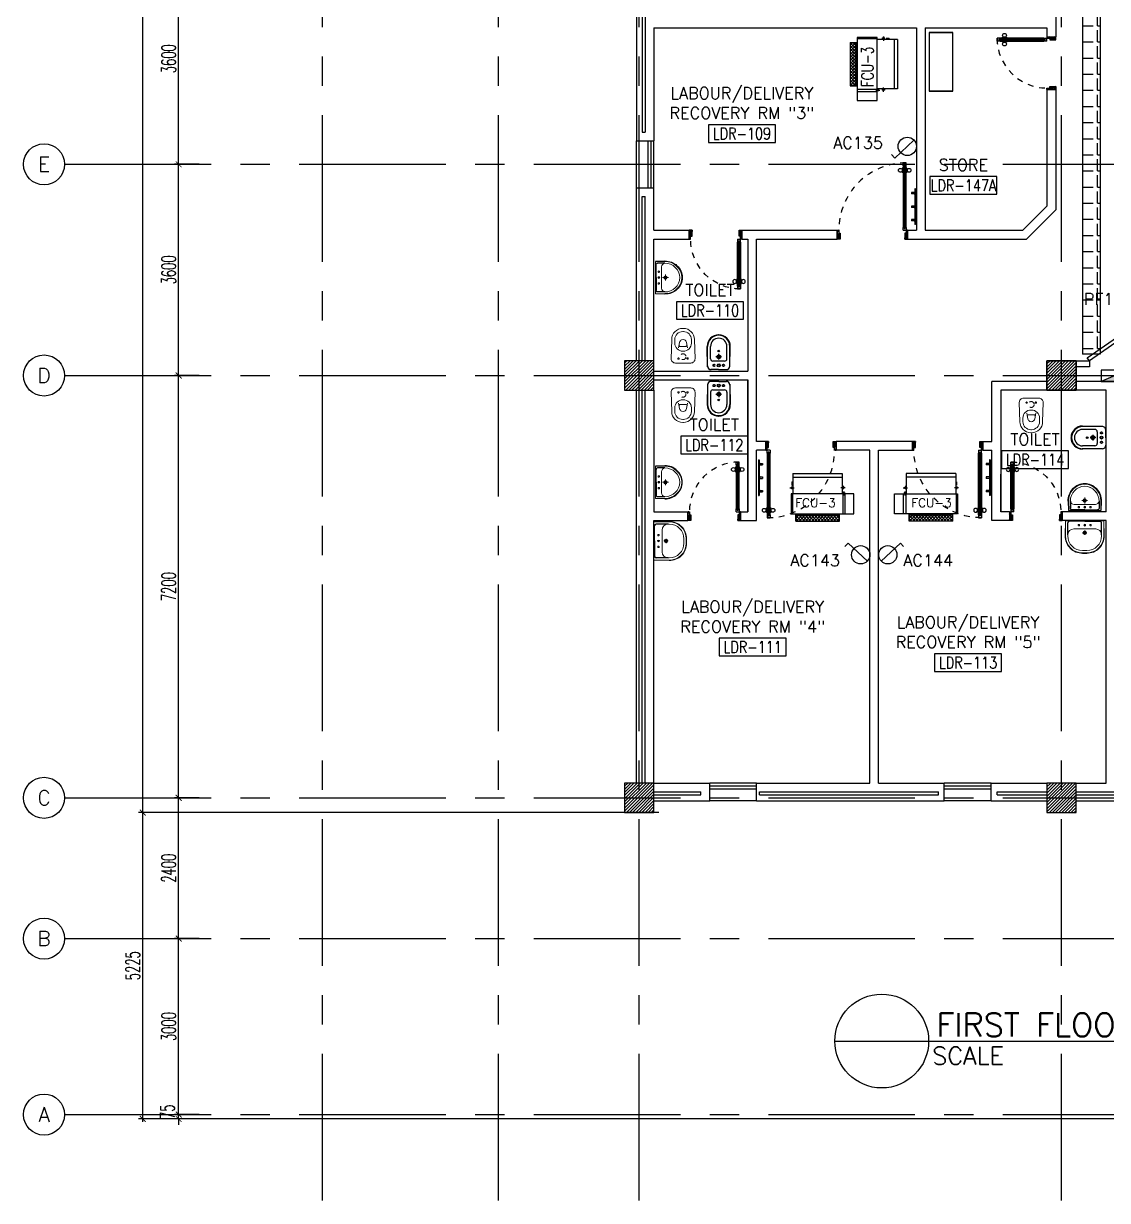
# Model space of a CAD drawing. Extents: x -0.4 to 91.9, y -1.1 to 78.4.
# Drawn here: x -0.35 to 18.13, y -1.11 to 18.95 of the extents above; entities that cross this region are included whole.
import ezdxf
from ezdxf.enums import TextEntityAlignment as Align

# ---------------------------------------------------------------- set-up
doc = ezdxf.new("R2010")
doc.units = 0
doc.header["$MEASUREMENT"] = 0
doc.header["$PDMODE"] = 34
for name, pattern in [('CENTERX2', [4, 2.5, -0.5, 0.5, -0.5]), ('DASHED', [0.75, 0.5, -0.25]), ('HIDDEN', [0.375, 0.25, -0.125]), ('HIDDEN2', [0.1875, 0.125, -0.0625])]:
    doc.linetypes.add(name, pattern=pattern)
doc.layers.get('0').update_dxf_attribs({"color": 11, "linetype": 'CONTINUOUS'})
doc.layers.get('DEFPOINTS').update_dxf_attribs({"color": 11, "linetype": 'CONTINUOUS'})
for name, color, linetype in [('A-TILES', 11, 'CONTINUOUS'), ('AX-CR', 11, 'CONTINUOUS'), ('AX-DIM', 11, 'CONTINUOUS'), ('AX-TXT', 11, 'CONTINUOUS'), ('AXES', 11, 'CENTERX2'), ('COL', 11, 'CONTINUOUS'), ('DOOR', 11, 'CONTINUOUS'), ('E-HLINE', 2, 'HIDDEN'), ('E-PANELBX', 3, 'CONTINUOUS'), ('E-SOCKETS', 4, 'CONTINUOUS'), ('E-TRAY', 2, 'CONTINUOUS'), ('FCU', 7, 'CONTINUOUS'), ('FIX', 11, 'CONTINUOUS'), ('HAT', 11, 'CONTINUOUS'), ('INSUL', 11, 'CONTINUOUS'), ('NON-MEDICAL', 11, 'CONTINUOUS'), ('RM-BOX', 11, 'CONTINUOUS'), ('RM-NAME', 11, 'CONTINUOUS'), ('RM-NO', 11, 'CONTINUOUS'), ('TEXTN', 2, 'CONTINUOUS'), ('TITLETEXT', 11, 'CONTINUOUS'), ('WALL', 11, 'CONTINUOUS'), ('WIN', 11, 'CONTINUOUS')]:
    doc.layers.add(name, color=color, linetype=linetype)
doc.styles.add('ROMANS', font='ROMANS.shx', dxfattribs={"width": 0.6})
doc.dimstyles.new('STANDARD in', dxfattribs={"dimtxt": 0.24, "dimasz": 0.1, "dimexe": 0.07, "dimexo": 0.05, "dimgap": 0.05, "dimtad": 1, "dimdec": 0, "dimlfac": 1000, "dimzin": 0, "dimdsep": 46, "dimtxsty": 'ROMANS', "dimblk": 'ARCHTICK', "dimcen": 0.05, "dimdle": 0.05, "dimclrd": 7, "dimclre": 7, "dimclrt": 2, "dimadec": 0, "dimazin": 0, "dimtfac": 1, "dimtdec": 0, "dimtmove": 2, "dimatfit": 3, "dimldrblk": 'ARCHTICK', "dimfxl": 0, "dimtolj": 1, "dimtzin": 0, "dimarcsym": 0})

# ---------------------------------------------------------------- blocks, each defined once
blk = doc.blocks.new('*X86')
at = {"color": 0}
for p, q in [((31339, 118260), (31829, 118750)), ((31339, 118313), (31776, 118750)), ((31339, 118366), (31723, 118750)), ((31339, 118419), (31670, 118750)), ((31339, 118472), (31617, 118750)), ((31339, 118525), (31563, 118750)), ((31339, 118579), (31510, 118750)), ((31339, 118632), (31457, 118750)), ((31339, 118685), (31404, 118750)), ((31339, 118738), (31351, 118750)), ((31382, 118250), (31839, 118707)), ((31435, 118250), (31839, 118654)), ((31488, 118250), (31839, 118601)), ((31541, 118250), (31839, 118548)), ((31594, 118250), (31839, 118495)), ((31647, 118250), (31839, 118442)), ((31700, 118250), (31839, 118389)), ((31753, 118250), (31839, 118336)), ((31806, 118250), (31839, 118283))]:
    blk.add_line(p, q, dxfattribs=at)
blk = doc.blocks.new('*X85')
at = {"color": 0}
for p, q in [((24139, 118273), (24616, 118750)), ((24139, 118326), (24563, 118750)), ((24139, 118379), (24510, 118750)), ((24139, 118432), (24457, 118750)), ((24139, 118485), (24404, 118750)), ((24139, 118538), (24351, 118750)), ((24139, 118591), (24298, 118750)), ((24139, 118644), (24245, 118750)), ((24139, 118697), (24192, 118750)), ((24169, 118250), (24639, 118720)), ((24222, 118250), (24639, 118667)), ((24275, 118250), (24639, 118614)), ((24328, 118250), (24639, 118561)), ((24381, 118250), (24639, 118508)), ((24434, 118250), (24639, 118455)), ((24487, 118250), (24639, 118402)), ((24540, 118250), (24639, 118349)), ((24593, 118250), (24639, 118296))]:
    blk.add_line(p, q, dxfattribs=at)
blk = doc.blocks.new('*X81')
at = {"color": 0}
for p, q in [((31339, 125473), (31816, 125950)), ((31339, 125526), (31763, 125950)), ((31339, 125579), (31710, 125950)), ((31339, 125632), (31657, 125950)), ((31339, 125685), (31604, 125950)), ((31339, 125738), (31551, 125950)), ((31339, 125791), (31498, 125950)), ((31339, 125844), (31445, 125950)), ((31339, 125897), (31392, 125950)), ((31369, 125450), (31839, 125920)), ((31422, 125450), (31839, 125867)), ((31475, 125450), (31839, 125814)), ((31528, 125450), (31839, 125761)), ((31581, 125450), (31839, 125708)), ((31634, 125450), (31839, 125655)), ((31687, 125450), (31839, 125602)), ((31740, 125450), (31839, 125549)), ((31793, 125450), (31839, 125496))]:
    blk.add_line(p, q, dxfattribs=at)
blk = doc.blocks.new('*X80')
at = {"color": 0}
for p, q in [((24139, 125485), (24604, 125950)), ((24139, 125538), (24551, 125950)), ((24139, 125591), (24498, 125950)), ((24139, 125644), (24445, 125950)), ((24139, 125697), (24392, 125950)), ((24139, 125750), (24338, 125950)), ((24139, 125803), (24285, 125950)), ((24139, 125857), (24232, 125950)), ((24139, 125910), (24179, 125950)), ((24157, 125450), (24639, 125932)), ((24210, 125450), (24639, 125879)), ((24263, 125450), (24639, 125826)), ((24316, 125450), (24639, 125773)), ((24369, 125450), (24639, 125720)), ((24422, 125450), (24639, 125667)), ((24475, 125450), (24639, 125614)), ((24528, 125450), (24639, 125561)), ((24581, 125450), (24639, 125508)), ((24634, 125450), (24639, 125455))]:
    blk.add_line(p, q, dxfattribs=at)
blk = doc.blocks.new('RM1')
at = {"layer": 'RM-BOX'}
blk.add_lwpolyline([(570, -200), (-570, -200), (-570, -500), (570, -500)], close=True, dxfattribs=at)
at = {"layer": 'RM-NAME', "style": 'ROMANS'}
for tag, p in [('ROOMNAME1', (0, 324)), ('ROOMNAME2', (0, 0))]:
    blk.add_attdef(tag, text='', height=200, dxfattribs=at).set_placement(p, align=Align.MIDDLE)
at = {"layer": 'RM-NO', "style": 'ROMANS', "width": 0.8}
blk.add_attdef('ROOMNO', text='', height=200, dxfattribs=at).set_placement((0, -350), align=Align.MIDDLE)
blk = doc.blocks.new('AXL')
at = {"layer": 'AX-CR'}
blk.add_circle((-350, 0), 350, dxfattribs=at)
at = {"layer": 'AX-TXT', "style": 'ROMANS'}
blk.add_attdef('AX', text='', height=250, dxfattribs=at).set_placement((-350, 0), align=Align.MIDDLE)
blk = doc.blocks.new('_ARCHTICK')
at = {"color": 0, "linetype": 'ByBlock', "const_width": 0.15}
blk.add_lwpolyline([(-0.5, -0.5), (0.5, 0.5)], dxfattribs=at)
blk = doc.blocks.new('*D166')
at = {"layer": 'AX-DIM', "color": 7, "lineweight": -2, "ltscale": 0.3}
for p, q in [((9.805, 64.82), (1.613, 64.82)), ((1.683, 5.45), (1.683, 64.87)), ((10.483, 5.5), (1.613, 5.5))]:
    blk.add_line(p, q, dxfattribs=at)
at = {"layer": 'DEFPOINTS', "color": 0, "ltscale": 0.3}
for p in [(1.683, 64.82), (9.855, 64.82), (10.533, 5.5)]:
    blk.add_point(p, dxfattribs=at)
at = {"layer": 'AX-DIM', "color": 7, "lineweight": -2, "ltscale": 0.3, "xscale": 0.1, "yscale": 0.1, "zscale": 0.1}
for p, rotation in [((1.683, 64.82), 90), ((1.683, 5.5), 270)]:
    blk.add_blockref('_ARCHTICK', p, dxfattribs=dict(at, rotation=rotation))
at = {"layer": 'AX-DIM', "color": 2, "ltscale": 0.3, "insert": (1.513, 35.16), "char_height": 0.24, "attachment_point": 5, "rotation": 90, "style": 'ROMANS'}
blk.add_mtext('\\A1;59320', dxfattribs=at)
blk = doc.blocks.new('*D155')
at = {"layer": 'AX-DIM', "color": 7, "lineweight": -2, "ltscale": 0.3}
for p, q in [((2.645, 20.15), (2.225, 20.15)), ((2.295, 16.5), (2.295, 20.2)), ((2.645, 16.55), (2.225, 16.55))]:
    blk.add_line(p, q, dxfattribs=at)
at = {"layer": 'DEFPOINTS', "color": 0, "ltscale": 0.3}
for p in [(2.295, 20.15), (2.695, 20.15), (2.695, 16.55)]:
    blk.add_point(p, dxfattribs=at)
at = {"layer": 'AX-DIM', "color": 7, "lineweight": -2, "ltscale": 0.3, "xscale": 0.1, "yscale": 0.1, "zscale": 0.1}
for p, rotation in [((2.295, 20.15), 90), ((2.295, 16.55), 270)]:
    blk.add_blockref('_ARCHTICK', p, dxfattribs=dict(at, rotation=rotation))
at = {"layer": 'AX-DIM', "color": 2, "ltscale": 0.3, "insert": (2.125, 18.35), "char_height": 0.24, "attachment_point": 5, "rotation": 90, "style": 'ROMANS'}
blk.add_mtext('\\A1;3600', dxfattribs=at)
blk = doc.blocks.new('*D154')
at = {"layer": 'AX-DIM', "color": 7, "lineweight": -2, "ltscale": 0.3}
for p, q in [((2.645, 16.55), (2.225, 16.55)), ((2.295, 12.9), (2.295, 16.6)), ((2.645, 12.95), (2.225, 12.95))]:
    blk.add_line(p, q, dxfattribs=at)
at = {"layer": 'DEFPOINTS', "color": 0, "ltscale": 0.3}
for p in [(2.295, 16.55), (2.695, 16.55), (2.695, 12.95)]:
    blk.add_point(p, dxfattribs=at)
at = {"layer": 'AX-DIM', "color": 7, "lineweight": -2, "ltscale": 0.3, "xscale": 0.1, "yscale": 0.1, "zscale": 0.1}
for p, rotation in [((2.295, 16.55), 90), ((2.295, 12.95), 270)]:
    blk.add_blockref('_ARCHTICK', p, dxfattribs=dict(at, rotation=rotation))
at = {"layer": 'AX-DIM', "color": 2, "ltscale": 0.3, "insert": (2.125, 14.75), "char_height": 0.24, "attachment_point": 5, "rotation": 90, "style": 'ROMANS'}
blk.add_mtext('\\A1;3600', dxfattribs=at)
blk = doc.blocks.new('*D153')
at = {"layer": 'AX-DIM', "color": 7, "lineweight": -2, "ltscale": 0.3}
for p, q in [((2.645, 12.95), (2.225, 12.95)), ((2.295, 5.7), (2.295, 13)), ((2.645, 5.75), (2.225, 5.75))]:
    blk.add_line(p, q, dxfattribs=at)
at = {"layer": 'DEFPOINTS', "color": 0, "ltscale": 0.3}
for p in [(2.295, 12.95), (2.695, 12.95), (2.695, 5.75)]:
    blk.add_point(p, dxfattribs=at)
at = {"layer": 'AX-DIM', "color": 7, "lineweight": -2, "ltscale": 0.3, "xscale": 0.1, "yscale": 0.1, "zscale": 0.1}
for p, rotation in [((2.295, 12.95), 90), ((2.295, 5.75), 270)]:
    blk.add_blockref('_ARCHTICK', p, dxfattribs=dict(at, rotation=rotation))
at = {"layer": 'AX-DIM', "color": 2, "ltscale": 0.3, "insert": (2.125, 9.35), "char_height": 0.24, "attachment_point": 5, "rotation": 90, "style": 'ROMANS'}
blk.add_mtext('\\A1;7200', dxfattribs=at)
blk = doc.blocks.new('*D152')
at = {"layer": 'AX-DIM', "color": 7, "lineweight": -2, "ltscale": 0.3}
for p, q in [((2.645, 5.75), (2.225, 5.75)), ((2.295, 3.3), (2.295, 5.8)), ((2.645, 3.35), (2.225, 3.35))]:
    blk.add_line(p, q, dxfattribs=at)
at = {"layer": 'DEFPOINTS', "color": 0, "ltscale": 0.3}
for p in [(2.295, 5.75), (2.695, 5.75), (2.695, 3.35)]:
    blk.add_point(p, dxfattribs=at)
at = {"layer": 'AX-DIM', "color": 7, "lineweight": -2, "ltscale": 0.3, "xscale": 0.1, "yscale": 0.1, "zscale": 0.1}
for p, rotation in [((2.295, 5.75), 90), ((2.295, 3.35), 270)]:
    blk.add_blockref('_ARCHTICK', p, dxfattribs=dict(at, rotation=rotation))
at = {"layer": 'AX-DIM', "color": 2, "ltscale": 0.3, "insert": (2.125, 4.55), "char_height": 0.24, "attachment_point": 5, "rotation": 90, "style": 'ROMANS'}
blk.add_mtext('\\A1;2400', dxfattribs=at)
blk = doc.blocks.new('*D151')
at = {"layer": 'AX-DIM', "color": 7, "lineweight": -2, "ltscale": 0.3}
for p, q in [((2.645, 3.35), (2.225, 3.35)), ((2.295, 0.3), (2.295, 3.4)), ((2.645, 0.35), (2.225, 0.35))]:
    blk.add_line(p, q, dxfattribs=at)
at = {"layer": 'DEFPOINTS', "color": 0, "ltscale": 0.3}
for p in [(2.295, 3.35), (2.695, 3.35), (2.695, 0.35)]:
    blk.add_point(p, dxfattribs=at)
at = {"layer": 'AX-DIM', "color": 7, "lineweight": -2, "ltscale": 0.3, "xscale": 0.1, "yscale": 0.1, "zscale": 0.1}
for p, rotation in [((2.295, 3.35), 90), ((2.295, 0.35), 270)]:
    blk.add_blockref('_ARCHTICK', p, dxfattribs=dict(at, rotation=rotation))
at = {"layer": 'AX-DIM', "color": 2, "ltscale": 0.3, "insert": (2.125, 1.85), "char_height": 0.24, "attachment_point": 5, "rotation": 90, "style": 'ROMANS'}
blk.add_mtext('\\A1;3000', dxfattribs=at)
blk = doc.blocks.new('COL50')
at = {"layer": 'COL'}
blk.add_lwpolyline([(-250, 250), (-250, -250), (250, -250), (250, 250)], close=True, dxfattribs=at)
blk = doc.blocks.new('*D185')
at = {"layer": 'AX-DIM', "color": 7, "lineweight": -2, "ltscale": 0.3}
for p, q in [((2.333, 5.5), (1.613, 5.5)), ((1.683, 0.225), (1.683, 5.55)), ((18.259, 0.275), (1.613, 0.275))]:
    blk.add_line(p, q, dxfattribs=at)
at = {"layer": 'DEFPOINTS', "color": 0, "ltscale": 0.3}
for p in [(1.683, 5.5), (2.383, 5.5), (18.309, 0.275)]:
    blk.add_point(p, dxfattribs=at)
at = {"layer": 'AX-DIM', "color": 7, "lineweight": -2, "ltscale": 0.3, "xscale": 0.1, "yscale": 0.1, "zscale": 0.1}
for p, rotation in [((1.683, 5.5), 90), ((1.683, 0.275), 270)]:
    blk.add_blockref('_ARCHTICK', p, dxfattribs=dict(at, rotation=rotation))
at = {"layer": 'AX-DIM', "color": 2, "ltscale": 0.3, "insert": (1.513, 2.888), "char_height": 0.24, "attachment_point": 5, "rotation": 90, "style": 'ROMANS'}
blk.add_mtext('\\A1;5225', dxfattribs=at)
blk = doc.blocks.new('*D184')
at = {"layer": 'AX-DIM', "color": 7, "lineweight": -2, "ltscale": 0.3}
for p, q in [((2.295, 0.35), (2.295, 0.45)), ((2.645, 0.35), (2.225, 0.35)), ((2.645, 0.275), (2.225, 0.275)), ((2.295, 0.275), (2.295, 0.35)), ((2.295, 0.275), (2.295, 0.175))]:
    blk.add_line(p, q, dxfattribs=at)
at = {"layer": 'DEFPOINTS', "color": 0, "ltscale": 0.3}
for p in [(2.295, 0.35), (2.695, 0.35), (2.695, 0.275)]:
    blk.add_point(p, dxfattribs=at)
at = {"layer": 'AX-DIM', "color": 7, "lineweight": -2, "ltscale": 0.3, "xscale": 0.1, "yscale": 0.1, "zscale": 0.1}
for p, rotation in [((2.295, 0.35), 270), ((2.295, 0.275), 90)]:
    blk.add_blockref('_ARCHTICK', p, dxfattribs=dict(at, rotation=rotation))
at = {"layer": 'AX-DIM', "color": 2, "ltscale": 0.3, "insert": (2.105, 0.398), "char_height": 0.24, "attachment_point": 5, "rotation": 90, "style": 'ROMANS'}
blk.add_mtext('\\A1;75', dxfattribs=at)
blk = doc.blocks.new('DOOR90')
at = {"layer": 'DOOR', "color": 0, "linetype": 'ByBlock'}
for p, q in [((-150, 0), (-150, -25)), ((-150, 0), (0, 0)), ((0, -50), (0, 0)), ((-1000, -25), (-1000, -75)), ((-1000, -75), (-1000, -25)), ((-950, -25), (-1000, -25)), ((-950, -75), (-1000, -75)), ((-970, -42), (-970, -58)), ((-950, -42), (-970, -42)), ((-950, -58), (-970, -58)), ((-950, -25), (-950, -42)), ((-950, -58), (-950, -75)), ((-918, -25), (-918, -18)), ((-828, -18), (-918, -18)), ((-918, -75), (-918, -82)), ((-828, -82), (-918, -82)), ((-905, -18), (-905, -9)), ((-905, -9), (-840, -9)), ((-905, -18), (-840, -18)), ((-905, -82), (-905, -91)), ((-905, -82), (-840, -82)), ((-905, -91), (-840, -91)), ((-840, -18), (-840, -9)), ((-840, -82), (-840, -91)), ((-828, -25), (-828, -18)), ((-828, -75), (-828, -82)), ((-200, -42), (-200, -25)), ((-200, -25), (-150, -25)), ((-180, -42), (-200, -42)), ((-200, -75), (-200, -58)), ((-200, -58), (-180, -58)), ((-150, -75), (-200, -75)), ((-180, -58), (-180, -42)), ((-150, -75), (-150, -25)), ((-150, -25), (-100, -25)), ((-100, -25), (-100, -50)), ((-100, -50), (0, -50)), ((-150, -900), (-150, -875)), ((-150, -875), (-100, -875)), ((0, -900), (-150, -900)), ((-150, -900), (0, -900)), ((-100, -850), (0, -850)), ((-100, -875), (-100, -850)), ((0, -850), (0, -900))]:
    blk.add_line(p, q, dxfattribs=at)
at = {"layer": 'DOOR', "color": 9, "linetype": 'ByBlock'}
for p, q in [((0, -50), (-114, 0)), ((0, -50), (-40, 0)), ((0, -50), (-100, -37)), ((0, -850), (-114, -900)), ((0, -850), (-100, -863)), ((0, -850), (-40, -900))]:
    blk.add_line(p, q, dxfattribs=at)
at = {"layer": 'DOOR', "linetype": 'ByBlock'}
for p, q in [((-200, -25), (-950, -25)), ((-200, -42), (-950, -42)), ((-200, -58), (-950, -58)), ((-950, -75), (-200, -75))]:
    blk.add_line(p, q, dxfattribs=at)
at = {"layer": 'DOOR', "color": 0, "linetype": 'ByBlock'}
for centre in [(-873, 24), (-873, -124)]:
    blk.add_circle(centre, 32.4, dxfattribs=at)
at = {"layer": 'DOOR', "color": 9, "linetype": 'ByBlock'}
for centre, radius, start, end in [((0, -50), 154, 161.1053, 166.2858), ((0, -50), 134, 158.1598, 169.28), ((0, -50), 94.4, 148.0182, 180), ((0, -50), 74.4, 137.7764, 180), ((0, -50), 114, 154.0838, 167.3774), ((0, -50), 54.4, 113.2074, 180), ((0, -50), 34.4, 90, 180), ((0, -50), 14.4, 90, 180), ((0, -850), 154, 193.7142, 198.8947), ((0, -850), 134, 190.72, 201.8402), ((0, -850), 94.4, 180, 211.9818), ((0, -850), 74.4, 180, 222.2236), ((0, -850), 54.4, 180, 246.7926), ((0, -850), 34.4, 180, 270), ((0, -850), 14.4, 180, 270)]:
    blk.add_arc(centre, radius, start, end, dxfattribs=at)
at = {"layer": 'DOOR', "linetype": 'HIDDEN', "ltscale": 0.5}
blk.add_arc((-150, -25), 850, 180, 270, dxfattribs=at)
blk = doc.blocks.new('DOOR100')
at = {"layer": 'DOOR', "color": 0, "linetype": 'ByBlock'}
for p, q in [((-82, 1205), (-91, 1205)), ((-91, 1205), (-91, 1140)), ((-75, 1218), (-82, 1218)), ((-82, 1128), (-82, 1218)), ((-82, 1205), (-82, 1140)), ((-25, 1300), (-75, 1300)), ((-75, 1300), (-25, 1300)), ((-75, 1250), (-75, 1300)), ((-58, 1250), (-75, 1250)), ((-42, 1270), (-58, 1270)), ((-58, 1250), (-58, 1270)), ((-42, 1250), (-42, 1270)), ((-25, 1250), (-42, 1250)), ((-25, 1250), (-25, 1300)), ((-25, 1218), (-18, 1218)), ((-18, 1128), (-18, 1218)), ((-18, 1205), (-9, 1205)), ((-18, 1205), (-18, 1140)), ((-9, 1205), (-9, 1140)), ((-82, 1140), (-91, 1140)), ((-75, 1128), (-82, 1128)), ((-25, 1128), (-18, 1128)), ((-18, 1140), (-9, 1140)), ((-1200, 0), (-1200, 150)), ((-1200, 150), (-1175, 150)), ((-1200, 150), (-1200, 0)), ((-1150, 0), (-1200, 0)), ((-1175, 150), (-1175, 100)), ((-1175, 100), (-1150, 100)), ((-1150, 100), (-1150, 0)), ((-75, 200), (-58, 200)), ((-75, 150), (-75, 200)), ((-75, 150), (-25, 150)), ((-58, 200), (-58, 180)), ((-58, 180), (-42, 180)), ((-50, 100), (-50, 0)), ((-25, 100), (-50, 100)), ((-50, 0), (0, 0)), ((-42, 200), (-25, 200)), ((-42, 180), (-42, 200)), ((-25, 200), (-25, 150)), ((0, 150), (-25, 150)), ((-25, 150), (-25, 100)), ((0, 150), (0, 0))]:
    blk.add_line(p, q, dxfattribs=at)
at = {"layer": 'DOOR', "linetype": 'ByBlock'}
for p, q in [((-75, 1250), (-75, 200)), ((-58, 200), (-58, 1250)), ((-42, 200), (-42, 1250)), ((-25, 200), (-25, 1250)), ((0, 0), (0, 150))]:
    blk.add_line(p, q, dxfattribs=at)
at = {"layer": 'DOOR', "color": 9, "linetype": 'ByBlock'}
for p, q in [((-1150, 0), (-1200, 114)), ((-1150, 0), (-1200, 40)), ((-1150, 0), (-1163, 100)), ((-50, 0), (0, 114)), ((-50, 0), (-37, 100)), ((-50, 0), (0, 40))]:
    blk.add_line(p, q, dxfattribs=at)
at = {"layer": 'DOOR', "color": 0, "linetype": 'ByBlock'}
for centre in [(-124, 1173), (24, 1173)]:
    blk.add_circle(centre, 32.4, dxfattribs=at)
at = {"layer": 'DOOR', "linetype": 'HIDDEN', "ltscale": 0.5}
blk.add_arc((-25, 150), 1150, 90, 180.0001, dxfattribs=at)
at = {"layer": 'DOOR', "color": 9, "linetype": 'ByBlock'}
for centre, radius, start, end in [((-1150, 0), 154, 103.7142, 108.8947), ((-1150, 0), 134, 100.72, 111.8402), ((-1150, 0), 94.4, 90, 121.9818), ((-1150, 0), 74.4, 90, 132.2236), ((-1150, 0), 54.4, 90, 156.7926), ((-1150, 0), 34.4, 90, 180), ((-1150, 0), 14.4, 90, 180), ((-50, 0), 94.4, 58.0182, 90), ((-50, 0), 74.4, 47.7764, 90), ((-50, 0), 54.4, 23.2074, 90), ((-50, 0), 34.4, 0, 90), ((-50, 0), 14.4, 0, 90), ((-50, 0), 134, 68.1598, 79.28), ((-50, 0), 114, 64.0838, 77.3774), ((-50, 0), 154, 71.1053, 76.2858)]:
    blk.add_arc(centre, radius, start, end, dxfattribs=at)
blk = doc.blocks.new('A$C49F1192B')
at = {"layer": 'DOOR', "color": 0, "linetype": 'ByBlock', "xscale": -1, "rotation": 270}
blk.add_blockref('DOOR100', (0, 1200), dxfattribs=at)
blk = doc.blocks.new('WC1')
at = {"layer": 'FIX', "lineweight": 20}
for p, q in [((-210, 204), (-538, 194)), ((-727, 5), (-727, -5)), ((-674, 5), (-674, -5)), ((-534, 24), (-540, 0)), ((-540, 0), (-534, -24)), ((-475, 141), (-538, 141)), ((-395, 76), (-490, 60)), ((-339, 5), (-339, -5)), ((-538, -141), (-475, -141)), ((-538, -194), (-210, -204)), ((-490, -60), (-395, -76))]:
    blk.add_line(p, q, dxfattribs=at)
at = {"layer": 'FIX', "linetype": 'Continuous', "lineweight": 20}
blk.add_line((-420, -47), (-420, 45), dxfattribs=at)
at = {"layer": 'FIX', "lineweight": 20}
blk.add_lwpolyline([(-213, -204), (-210, -204, 0.414214), (-137, -131), (-137, 0), (-137, 131, 0.414214), (-210, 204)], format="xyb", dxfattribs=at)
at = {"layer": 'FIX', "linetype": 'HIDDEN2', "lineweight": 20, "ltscale": 0.3}
blk.add_circle((-245, 0), 49.8, dxfattribs=at)
at = {"layer": 'FIX', "linetype": 'HIDDEN', "lineweight": 20, "ltscale": 0.05}
for centre in [(-213, 78), (-213, -77)]:
    blk.add_circle(centre, 11.6, dxfattribs=at)
at = {"layer": 'FIX', "lineweight": 20}
for centre, radius, start, end in [((-538, 5), 189, 90, 180), ((-538, 5), 136, 90, 180), ((-473, -7), 68.2, 128.9242, 152.8468), ((-464, -18), 82, 108.496, 128.9242), ((-475, 5), 136, 360, 90), ((-538, -5), 189, 180, 270), ((-538, -5), 136, 180, 270), ((-473, 7), 68.2, 207.1532, 231.0758), ((-464, 18), 82, 231.0758, 251.504), ((-475, -5), 136, 270, 0)]:
    blk.add_arc(centre, radius, start, end, dxfattribs=at)
at = {"layer": 'FIX', "linetype": 'Continuous', "lineweight": 20}
for centre, start, end in [((-443, 46), 357.6662, 91.6121), ((-442, -46), 268.3879, 2.3338)]:
    blk.add_arc(centre, 22.3, start, end, dxfattribs=at)
blk = doc.blocks.new('BIDET1')
at = {"layer": 'FIX'}
for p, q in [((-617, 2), (-617, -3)), ((-88, 190), (-428, 190)), ((-210, 140), (-420, 140)), ((-352, 1), (-352, 1)), ((-350, 5), (-350, 5)), ((-348, 1), (-348, 1)), ((-346, 5), (-346, 5)), ((-344, 9), (-344, 9)), ((-344, 1), (-344, 1)), ((-342, 5), (-342, 5)), ((-341, 9), (-341, 9)), ((-341, 1), (-341, 1)), ((-339, 5), (-339, 5)), ((-337, 1), (-337, 1)), ((-335, 5), (-335, 5)), ((-333, 1), (-333, 1)), ((-170, 100), (-170, -100)), ((-25, -3), (-25, 128)), ((-617, -8), (-617, -3)), ((-88, -190), (-428, -190)), ((-210, -140), (-420, -140)), ((-350, -2), (-350, -2)), ((-348, -6), (-348, -6)), ((-346, -2), (-346, -2)), ((-346, -10), (-346, -10)), ((-344, -6), (-344, -6)), ((-342, -2), (-342, -2)), ((-342, -10), (-342, -10)), ((-341, -6), (-341, -6)), ((-339, -2), (-339, -2)), ((-339, -10), (-339, -10)), ((-337, -6), (-337, -6)), ((-335, -2), (-335, -2)), ((-333, -6), (-333, -6)), ((-331, -2), (-331, -2)), ((-25, -3), (-25, -134))]:
    blk.add_line(p, q, dxfattribs=at)
at = {"layer": 'FIX', "linetype": 'ByBlock', "ltscale": 0.3}
for p, q in [((-75, 190), (-420, 197)), ((-75, -190), (-420, -197))]:
    blk.add_line(p, q, dxfattribs=at)
at = {"layer": 'FIX', "linetype": 'DASHED', "ltscale": 0.05}
for p, q in [((-196, 0), (-294, 0)), ((-245, 49), (-245, -49))]:
    blk.add_line(p, q, dxfattribs=at)
at = {"layer": 'FIX'}
for centre, radius in [((-342, 0), 13.8), ((-342, 0), 11), ((-245, 0), 31.7), ((-245, 0), 22.5), ((-98, 0), 24.5), ((-98, 0), 17.5)]:
    blk.add_circle(centre, radius, dxfattribs=at)
at = {"layer": 'FIX', "linetype": 'HIDDEN', "ltscale": 0.05}
for centre in [(-98, 80), (-98, -80)]:
    blk.add_circle(centre, 17.5, dxfattribs=at)
at = {"layer": 'FIX', "linetype": 'ByBlock', "ltscale": 0.3}
blk.add_arc((-420, 0), 197, 90, 270, dxfattribs=at)
at = {"layer": 'FIX'}
for centre, radius, start, end in [((-420, 0), 190, 90, 270), ((-420, 0), 140, 90, 270), ((-210, 100), 40, 0, 90), ((-87, 128), 62.1, 0.1463, 90.8397), ((-210, -100), 40, 270, 0), ((-87, -128), 62.1, 269.1603, 359.8537)]:
    blk.add_arc(centre, radius, start, end, dxfattribs=at)
blk = doc.blocks.new('LAV-003')
at = {"layer": 'FIX', "linetype": 'Continuous', "lineweight": 20}
for p, q in [((-328, -285), (-328, -25)), ((0, -165), (-188, -165)), ((0, -165), (187, -165)), ((327, -285), (327, -25)), ((-288, -285), (-288, -265)), ((287, -285), (287, -265)), ((0, -535), (-38, -535)), ((0, -575), (-38, -575)), ((0, -535), (37, -535)), ((0, -575), (37, -575))]:
    blk.add_line(p, q, dxfattribs=at)
at = {"layer": 'FIX', "linetype": 'ByBlock'}
blk.add_line((-328, -25), (327, -25), dxfattribs=at)
at = {"layer": 'FIX', "linetype": 'ByBlock', "ltscale": 0.3}
for p, q in [((-288, -265), (-288, -60)), ((0, -35), (-262, -35)), ((0, -35), (262, -35)), ((287, -265), (287, -60))]:
    blk.add_line(p, q, dxfattribs=at)
at = {"layer": 'FIX', "lineweight": 20}
for p, q in [((-16, -101), (15, -101)), ((0, -85), (0, -116))]:
    blk.add_line(p, q, dxfattribs=at)
at = {"layer": 'FIX', "linetype": 'DASHED', "lineweight": 20, "ltscale": 0.04}
for p, q in [((0, -194), (0, -266)), ((-36, -230), (37, -230))]:
    blk.add_line(p, q, dxfattribs=at)
at = {"layer": 'FIX', "linetype": 'Continuous', "lineweight": 20}
blk.add_lwpolyline([(295, -25), (0, -25), (-328, -25), (-335, -285, 0.414214), (-38, -582), (0, -582), (37, -582, 0.414214), (334, -285), (327, -25), (0, -25)], format="xyb", dxfattribs=at)
at = {"layer": 'FIX', "linetype": 'HIDDEN', "lineweight": 20, "ltscale": 0.05}
for centre in [(-100, -101), (100, -101)]:
    blk.add_circle(centre, 12.4, dxfattribs=at)
at = {"layer": 'FIX', "lineweight": 20}
for centre, radius in [((0, -230), 29.5), ((0, -101), 15.5), ((0, -230), 22.5)]:
    blk.add_circle(centre, radius, dxfattribs=at)
at = {"layer": 'FIX', "linetype": 'Continuous', "lineweight": 20}
for centre, radius, start, end in [((-188, -265), 100, 90, 180), ((187, -265), 100, 0, 90), ((-38, -285), 290, 180, 270), ((-38, -285), 250, 180, 270), ((37, -285), 250, 270, 0), ((37, -285), 290, 270, 0)]:
    blk.add_arc(centre, radius, start, end, dxfattribs=at)
at = {"layer": 'FIX', "linetype": 'ByBlock', "ltscale": 0.3}
for centre, start, end in [((-262, -60), 90, 180), ((262, -60), 0, 90)]:
    blk.add_arc(centre, 25, start, end, dxfattribs=at)
blk = doc.blocks.new('LAV1')
at = {"layer": 'FIX', "linetype": 'ByBlock', "ltscale": 0.3}
for p, q in [((-280, 210), (-275, 50)), ((-245, 210), (-245, 85)), ((245, 210), (245, 85)), ((280, 210), (275, 50)), ((0, 60), (-220, 60)), ((0, 60), (220, 60))]:
    blk.add_line(p, q, dxfattribs=at)
at = {"layer": 'FIX', "linetype": 'Continuous', "lineweight": 20}
for p, q in [((-275, 210), (-275, 50)), ((275, 210), (275, 50)), ((0, 50), (-275, 50)), ((0, 50), (-252, 50)), ((0, 155), (-181, 155)), ((0, 155), (181, 155)), ((0, 50), (252, 50)), ((0, 50), (275, 50))]:
    blk.add_line(p, q, dxfattribs=at)
at = {"layer": 'FIX', "linetype": 'DASHED', "lineweight": 20, "ltscale": 0.05}
for p, q in [((50, 220), (-50, 220)), ((0, 170), (0, 270)), ((0, 170), (0, 270))]:
    blk.add_line(p, q, dxfattribs=at)
at = {"layer": 'FIX', "lineweight": 20}
for p, q in [((16, 107), (-15, 107)), ((0, 92), (0, 123))]:
    blk.add_line(p, q, dxfattribs=at)
for centre, radius in [((0, 220), 29.5), ((0, 220), 22.5), ((0, 107), 15.5)]:
    blk.add_circle(centre, radius, dxfattribs=at)
at = {"layer": 'FIX', "linetype": 'HIDDEN', "lineweight": 20, "ltscale": 0.05}
for centre in [(-100, 107), (100, 107)]:
    blk.add_circle(centre, 12.4, dxfattribs=at)
at = {"layer": 'FIX', "linetype": 'ByBlock', "ltscale": 0.3}
for centre, radius, start, end in [((7, 220), 287, 91.3776, 182.0064), ((-7, 220), 287, 357.9936, 88.6224), ((-220, 85), 24.9, 179.7021, 269.9486), ((220, 85), 24.9, 270.0514, 0.2979)]:
    blk.add_arc(centre, radius, start, end, dxfattribs=at)
at = {"layer": 'FIX', "linetype": 'Continuous', "lineweight": 20}
for centre, radius, start, end in [((8, 217), 283, 91.6988, 181.351), ((8, 212), 253, 91.7328, 180.4884), ((-8, 217), 283, 358.649, 88.3012), ((-8, 212), 253, 359.5116, 88.2672), ((-179, 222), 66.9, 190.2006, 268.0786), ((179, 222), 66.9, 271.9214, 349.7994)]:
    blk.add_arc(centre, radius, start, end, dxfattribs=at)
blk = doc.blocks.new('E-PBX')
at = {"layer": 'E-PANELBX'}
h = blk.add_hatch(color=256, dxfattribs=at)
h.paths.add_polyline_path([(34, 190), (-225, 190), (34, 81)])
h.paths.add_polyline_path([(225, 190), (34, 190), (34, 81), (225, 0)])
blk.add_line((225, 0), (-225, 190), dxfattribs=at)
blk.add_lwpolyline([(-225, 190), (225, 190), (225, 0), (-225, 0)], close=True, dxfattribs=at)
blk = doc.blocks.new('*X190')
at = {"color": 0}
for p, q in [((16890, -2467), (16943, -2414)), ((16890, -2520), (16990, -2420)), ((16990, -2565), (16890, -2465)), ((16890, -2573), (16990, -2473)), ((16990, -2619), (16890, -2519)), ((16890, -2626), (16990, -2526)), ((16990, -2672), (16890, -2572)), ((16890, -2679), (16990, -2579)), ((16990, -2512), (16892, -2414)), ((16990, -2459), (16945, -2414)), ((16990, -2725), (16890, -2625)), ((16890, -2732), (16990, -2632)), ((16990, -2778), (16890, -2678)), ((16890, -2785), (16990, -2685)), ((16990, -2831), (16890, -2731)), ((16890, -2838), (16990, -2738)), ((16990, -2884), (16890, -2784)), ((16890, -2891), (16990, -2791)), ((16990, -2937), (16890, -2837)), ((16890, -2944), (16990, -2844)), ((16990, -2990), (16890, -2890)), ((16890, -2997), (16990, -2897)), ((16990, -3043), (16890, -2943)), ((16890, -3050), (16990, -2950)), ((16990, -3096), (16890, -2996)), ((16890, -3103), (16990, -3003)), ((16990, -3149), (16890, -3049)), ((16944, -3155), (16890, -3102)), ((16892, -3155), (16990, -3056)), ((16945, -3155), (16990, -3109))]:
    blk.add_line(p, q, dxfattribs=at)
blk = doc.blocks.new('WHE06')
at = {"color": 2}
for p, q in [((689, 621), (346, 621)), ((346, 621), (346, 469)), ((689, 469), (689, 621)), ((60, -422), (60, 422)), ((212, 437), (269, 437)), ((232, 452), (232, 422)), ((232, 452), (252, 452)), ((242, 472), (242, 399)), ((252, 452), (252, 422)), ((305, 448), (373, 448)), ((321, 458), (321, 438)), ((321, 458), (346, 458)), ((321, 438), (346, 438)), ((346, 430), (689, 430)), ((811, 371), (689, 371)), ((711, -371), (711, 371)), ((811, -371), (811, 371)), ((242, -472), (242, -399)), ((811, -371), (689, -371)), ((142, -437), (142, -422)), ((142, -437), (197, -437)), ((197, -437), (197, -422)), ((221, -437), (269, -437)), ((232, -452), (232, -422)), ((232, -452), (252, -452)), ((252, -452), (252, -422)), ((346, -430), (689, -430))]:
    blk.add_line(p, q, dxfattribs=at)
at = {"color": 6}
for p, q in [((0, -422), (0, 422)), ((0, 422), (346, 422)), ((346, 469), (346, -451)), ((689, 469), (346, 469)), ((689, -451), (689, 469)), ((0, -422), (346, -422)), ((346, -451), (689, -451))]:
    blk.add_line(p, q, dxfattribs=at)
at = {"color": 2}
blk.add_blockref('*X190', (-16179, 2784), dxfattribs=at)

msp = doc.modelspace()

# ---------------------------------------------------------------- hatches: boundary and pattern name
at = {"layer": 'HAT', "linetype": 'ByBlock'}
h = msp.add_hatch(dxfattribs=at)
h.set_pattern_fill('ANGLE', color=256, style=0)
h.set_pattern_definition([(0, (-275968.1855, -57293.01293), (0, 0.275), [0.2, -0.075]), (90, (-275968.1855, -57293.01293), (-0.275, 2e-17), [0.2, -0.075])])
h.paths.add_polyline_path([(17.7072, 13.3156), (17.8798, 13.3156), (18.0072, 13.4044), (18.0072, 16.55), (17.7072, 16.55)])
h.paths.add_polyline_path([(18.0072, 20.15), (17.7072, 20.15), (17.7072, 16.55), (18.0072, 16.55)])
h.paths.add_polyline_path([(17.7175, 14.1035), (18.2556, 14.1035), (18.2556, 14.4035), (17.7175, 14.4035)], flags=9)

# ---------------------------------------------------------------- linework, layer by layer
at = {"layer": 'AXES'}
for p, q in [((4.75, -1.1143), (4.75, 77.6984)), ((7.75, -1.1143), (7.75, 77.6984)), ((17.35, -1.1143), (17.35, 77.6984)), ((10.15, -1.1143), (10.15, 43.805)), ((0.35, 16.55), (68.39, 16.55)), ((0.35, 12.95), (68.39, 12.95)), ((0.35, 5.75), (68.39, 5.75)), ((0.35, 3.35), (68.39, 3.35)), ((0.35, 0.35), (68.39, 0.35))]:
    msp.add_line(p, q, dxfattribs=at)
at = {"layer": 'COL'}
msp.add_lwpolyline([(17.1, 13.2), (17.6, 13.2), (17.6, 12.7), (17.1, 12.7)], close=True, dxfattribs=at)
at = {"layer": 'E-SOCKETS'}
for p, q in [((14.8331, 16.9623), (14.5053, 16.6572)), ((14.5053, 16.6572), (14.4508, 16.7157)), ((13.7115, 10.0915), (13.657, 10.033)), ((14.0394, 9.7863), (13.7115, 10.0915)), ((14.2731, 9.7863), (14.601, 10.0915)), ((14.601, 10.0915), (14.6555, 10.033))]:
    msp.add_line(p, q, dxfattribs=at)
for centre in [(14.7187, 16.8559), (13.925, 9.8928), (14.3875, 9.8928)]:
    msp.add_circle(centre, 0.1562, dxfattribs=at)
at = {"layer": 'E-TRAY', "color": 4}
for p, q in [((17.7072, 34.5944), (17.7072, 13.3156)), ((18.0072, 34.4701), (18.0072, 13.3156)), ((18.0072, 13.3156), (17.7072, 13.3156))]:
    msp.add_line(p, q, dxfattribs=at)
at = {"layer": 'INSUL'}
for p, q in [((10.2, 19.9), (10.2, 17.1)), ((10.25, 19.9), (10.25, 17.1)), ((10.2, 17.1), (10.25, 17.1)), ((10.2, 13.2), (10.2, 16)), ((10.2, 16), (10.25, 16)), ((10.25, 13.2), (10.25, 16)), ((10.2, 6), (10.2, 12.7)), ((10.25, 6), (10.25, 12.7)), ((10.4, 5.85), (11.2, 5.85)), ((11.2, 5.8), (11.2, 5.85)), ((12.2, 5.8), (12.2, 5.85)), ((12.2, 5.85), (15.25, 5.85)), ((15.25, 5.8), (15.25, 5.85)), ((16.25, 5.8), (16.25, 5.85)), ((16.25, 5.85), (17.1, 5.85)), ((17.6, 5.85), (18.45, 5.85)), ((10.4, 5.8), (11.2, 5.8)), ((12.2, 5.8), (15.25, 5.8)), ((16.25, 5.8), (17.1, 5.8)), ((17.6, 5.8), (18.45, 5.8))]:
    msp.add_line(p, q, dxfattribs=at)
at = {"layer": 'NON-MEDICAL'}
for p, q in [((15.4946, 18.7949), (15.0946, 18.7949)), ((15.0946, 18.7949), (15.4946, 18.7949)), ((15.0946, 18.7949), (15.0946, 17.7949)), ((15.4946, 17.7949), (15.4946, 18.7949)), ((15.0946, 17.7949), (15.4946, 17.7949)), ((15.4946, 17.7949), (15.0946, 17.7949)), ((14.7884, 16.07), (14.7884, 16.0466)), ((14.8424, 16.07), (14.7884, 16.07)), ((14.8424, 16.0814), (14.8424, 16.0352)), ((14.8471, 16.0814), (14.8424, 16.0814)), ((14.8588, 16.1323), (14.8471, 16.1323)), ((14.8471, 16.1323), (14.8471, 15.5227)), ((14.8588, 16.1323), (14.8588, 15.5227)), ((14.8424, 16.0466), (14.7884, 16.0466)), ((14.8471, 16.0352), (14.8424, 16.0352)), ((14.8424, 15.8393), (14.7884, 15.8393)), ((14.7884, 15.8393), (14.7884, 15.8158)), ((14.8424, 15.8158), (14.7884, 15.8158)), ((14.8424, 15.8506), (14.8424, 15.8045)), ((14.8471, 15.8506), (14.8424, 15.8506)), ((14.8471, 15.8045), (14.8424, 15.8045)), ((14.8424, 15.6085), (14.7884, 15.6085)), ((14.7884, 15.6085), (14.7884, 15.585)), ((14.8424, 15.585), (14.7884, 15.585)), ((14.8471, 15.6198), (14.8424, 15.6198)), ((14.8424, 15.6198), (14.8424, 15.5737)), ((14.8471, 15.5737), (14.8424, 15.5737)), ((14.8588, 15.5227), (14.8471, 15.5227)), ((12.1812, 11.5131), (12.1929, 11.5131)), ((12.1812, 11.5131), (12.1812, 10.9035)), ((12.1929, 11.5131), (12.1929, 10.9035)), ((12.1929, 11.4621), (12.1975, 11.4621)), ((12.1975, 11.4621), (12.1975, 11.416)), ((12.1975, 11.4508), (12.2515, 11.4508)), ((12.2515, 11.4508), (12.2515, 11.4273)), ((16.0646, 11.4508), (16.0646, 11.4273)), ((16.1186, 11.4508), (16.0646, 11.4508)), ((16.1186, 11.4621), (16.1186, 11.416)), ((16.1232, 11.4621), (16.1186, 11.4621)), ((16.1349, 11.5131), (16.1232, 11.5131)), ((16.1232, 11.5131), (16.1232, 10.9035)), ((16.1349, 11.5131), (16.1349, 10.9035)), ((12.1929, 11.416), (12.1975, 11.416)), ((12.1975, 11.4273), (12.2515, 11.4273)), ((16.1186, 11.4273), (16.0646, 11.4273)), ((16.1232, 11.416), (16.1186, 11.416)), ((12.1929, 11.2313), (12.1975, 11.2313)), ((12.1929, 11.1852), (12.1975, 11.1852)), ((12.1975, 11.2313), (12.1975, 11.1852)), ((12.1975, 11.22), (12.2515, 11.22)), ((12.1975, 11.1965), (12.2515, 11.1965)), ((12.2515, 11.22), (12.2515, 11.1965)), ((16.1186, 11.22), (16.0646, 11.22)), ((16.0646, 11.22), (16.0646, 11.1965)), ((16.1186, 11.1965), (16.0646, 11.1965)), ((16.1186, 11.2313), (16.1186, 11.1852)), ((16.1232, 11.2313), (16.1186, 11.2313)), ((16.1232, 11.1852), (16.1186, 11.1852)), ((12.1812, 10.9035), (12.1929, 10.9035)), ((12.1929, 11.0006), (12.1975, 11.0006)), ((12.1929, 10.9544), (12.1975, 10.9544)), ((12.1975, 11.0006), (12.1975, 10.9544)), ((12.1975, 10.9892), (12.2515, 10.9892)), ((12.1975, 10.9658), (12.2515, 10.9658)), ((12.2515, 10.9892), (12.2515, 10.9658)), ((16.1186, 10.9892), (16.0646, 10.9892)), ((16.0646, 10.9892), (16.0646, 10.9658)), ((16.1186, 10.9658), (16.0646, 10.9658)), ((16.1232, 11.0006), (16.1186, 11.0006)), ((16.1186, 11.0006), (16.1186, 10.9544)), ((16.1232, 10.9544), (16.1186, 10.9544)), ((16.1349, 10.9035), (16.1232, 10.9035))]:
    msp.add_line(p, q, dxfattribs=at)
at = {"layer": 'TITLETEXT'}
msp.add_line((13.4836, 1.6036), (24.1811, 1.6036), dxfattribs=at)
msp.add_circle((14.2836, 1.6036), 0.8, dxfattribs=at)
at = {"layer": 'WALL'}
for p, q in [((10.1, 19.9), (10.1, 16.95)), ((17.25, 19.9), (17.25, 18.725)), ((10.4, 18.875), (14.875, 18.875)), ((10.4, 18.875), (10.4, 16.95)), ((14.875, 18.875), (14.875, 15.425)), ((15.025, 18.875), (17.1, 18.875)), ((15.025, 18.875), (15.025, 15.425)), ((17.1, 18.875), (17.1, 18.725)), ((17.1, 18.725), (17.25, 18.725)), ((17.1, 17.825), (17.25, 17.825)), ((17.1, 17.825), (17.1, 15.8371)), ((17.25, 17.825), (17.25, 15.775)), ((10.1, 16.95), (10.4, 16.95)), ((10.1, 13.2), (10.1, 16.15)), ((10.1, 16.15), (10.4, 16.15)), ((10.4, 15.425), (10.4, 16.15)), ((10.4, 15.425), (11, 15.425)), ((10.4, 15.275), (11, 15.275)), ((10.4, 13.2), (10.4, 15.275)), ((11, 15.425), (11, 15.275)), ((11.9, 15.425), (11.9, 15.275)), ((11.9, 15.425), (13.525, 15.425)), ((11.9, 15.275), (12, 15.275)), ((12, 15.275), (12, 13.025)), ((12.15, 11.825), (12.15, 15.275)), ((12.15, 15.275), (13.525, 15.275)), ((13.525, 15.425), (13.525, 15.275)), ((14.725, 15.425), (14.875, 15.425)), ((14.725, 15.425), (14.725, 15.275)), ((14.725, 15.275), (16.75, 15.275)), ((15.025, 15.425), (16.6879, 15.425)), ((17.4848, 13.1982), (17.6348, 13.1982)), ((17.8261, 13.0982), (17.6, 13.0982)), ((17.6348, 13.1982), (17.8261, 13.1982)), ((17.8261, 13.1982), (17.8261, 13.0982)), ((10.4, 13.025), (12, 13.025)), ((10.4, 12.875), (12, 12.875)), ((12, 10.625), (12, 12.875)), ((12, 12.875), (12, 10.625)), ((16.1625, 11.825), (16.1625, 12.85)), ((17.1, 12.85), (16.1625, 12.85)), ((20.0625, 12.85), (17.6, 12.85)), ((10.1, 6), (10.1, 12.7)), ((10.4, 12.7), (10.4, 10.625)), ((17.1, 12.7), (16.3125, 12.7)), ((16.3125, 12.7), (16.3125, 10.625)), ((18.1125, 12.7), (17.6, 12.7)), ((18.1125, 10.625), (18.1125, 12.7)), ((12.3046, 11.825), (12.15, 11.825)), ((12.15, 10.475), (12.15, 11.675)), ((12.3046, 11.675), (12.15, 11.675)), ((12.3046, 11.675), (12.3046, 11.825)), ((14.8079, 11.825), (13.5046, 11.825)), ((13.5046, 11.675), (13.5046, 11.825)), ((14.08, 11.675), (13.5046, 11.675)), ((14.08, 6), (14.08, 11.675)), ((14.23, 11.675), (14.8079, 11.675)), ((14.23, 6), (14.23, 11.675)), ((14.8079, 11.675), (14.8079, 11.825)), ((16.0079, 11.675), (16.0079, 11.825)), ((16.0079, 11.825), (16.1625, 11.825)), ((16.0079, 11.675), (16.1625, 11.675)), ((16.1625, 10.475), (16.1625, 11.675)), ((16.3125, 10.625), (16.3125, 11.2695)), ((10.4, 10.625), (10.978, 10.625)), ((10.4, 6), (10.4, 10.475)), ((10.4, 10.475), (10.978, 10.475)), ((10.978, 10.625), (10.978, 10.475)), ((11.878, 10.625), (12, 10.625)), ((11.878, 10.625), (11.878, 10.475)), ((11.878, 10.475), (12.15, 10.475)), ((16.4625, 10.475), (16.1625, 10.475)), ((16.4625, 10.625), (16.3125, 10.625)), ((16.4625, 10.625), (16.4625, 10.475)), ((17.3625, 10.625), (17.3625, 10.475)), ((18.1125, 10.625), (17.3625, 10.625)), ((18.1125, 10.475), (17.3625, 10.475)), ((18.1125, 6), (18.1125, 10.475)), ((10.4, 6), (11.35, 6)), ((11.35, 5.7), (11.35, 6)), ((12.15, 5.7), (12.15, 6)), ((12.15, 6), (14.08, 6)), ((14.23, 6), (15.35, 6)), ((15.35, 5.7), (15.35, 6)), ((16.15, 5.7), (16.15, 6)), ((16.15, 6), (17.1009, 6)), ((17.6, 6), (18.1125, 6)), ((10.4, 5.7), (11.35, 5.7)), ((12.15, 5.7), (15.35, 5.7)), ((16.15, 5.7), (17.1, 5.7)), ((17.6, 5.7), (18.55, 5.7))]:
    msp.add_line(p, q, dxfattribs=at)
at = {"layer": 'WALL', "linetype": 'ByBlock'}
for p, q in [((17.1, 15.8371), (16.6879, 15.425)), ((17.25, 15.775), (16.75, 15.275))]:
    msp.add_line(p, q, dxfattribs=at)
at = {"layer": 'WALL'}
msp.add_lwpolyline([(17.8261, 13.1982), (17.7886, 13.2521), (18.671, 13.8669), (18.7085, 13.813)], close=True, dxfattribs=at)
at = {"layer": 'WALL', "linetype": 'ByBlock', "ltscale": 0.3}
for points in [[(9.9, 12.7), (10.4, 12.7), (10.4, 13.2), (9.9, 13.2)], [(17.6, 13.2), (17.1, 13.2), (17.1, 12.7), (17.6, 12.7)], [(9.9, 5.5), (10.4, 5.5), (10.4, 6), (9.9, 6)], [(17.1, 5.5), (17.6, 5.5), (17.6, 6), (17.1, 6)]]:
    msp.add_lwpolyline(points, close=True, dxfattribs=at)
at = {"layer": 'WIN'}
for p, q in [((10.1, 16.15), (10.1, 16.95)), ((10.3, 16.15), (10.3, 16.95)), ((10.35, 16.15), (10.35, 16.95)), ((10.4, 16.15), (10.4, 16.95)), ((12.15, 6), (11.35, 6)), ((12.15, 5.95), (11.35, 5.95)), ((12.15, 5.9), (11.35, 5.9)), ((16.15, 6), (15.35, 6)), ((16.15, 5.95), (15.35, 5.95)), ((16.15, 5.9), (15.35, 5.9)), ((12.15, 5.7), (11.35, 5.7)), ((16.15, 5.7), (15.35, 5.7))]:
    msp.add_line(p, q, dxfattribs=at)

# ---------------------------------------------------------------- block references
at = {"layer": 'A-TILES', "linetype": 'ByBlock', "ltscale": 0.3, "xscale": 0.001, "yscale": 0.001, "zscale": 0.001}
for name, p in [('LAV1', (17.7441, 10.598)), ('LAV-003', (17.7445, 10.5))]:
    msp.add_blockref(name, p, dxfattribs=at)
at = {"layer": 'AXES', "xscale": 0.001, "yscale": 0.001, "zscale": 0.001}
for p, values in [((0.35, 16.55), {'AX': 'E'}), ((0.35, 12.95), {'AX': 'D'}), ((0.35, 5.75), {'AX': 'C'}), ((0.35, 3.35), {'AX': 'B'}), ((0.35, 0.35), {'AX': 'A'})]:
    msp.add_blockref('AXL', p, dxfattribs=at).add_auto_attribs(values)
at = {"layer": 'COL', "xscale": 0.001, "yscale": 0.001, "zscale": 0.001}
for p in [(10.15, 12.95), (17.35, 12.95), (10.15, 5.75), (17.35, 5.75)]:
    msp.add_blockref('COL50', p, dxfattribs=at)
at = {"layer": 'DOOR', "color": 0, "linetype": 'ByBlock', "ltscale": 0.3, "xscale": 0.001, "yscale": 0.001, "zscale": 0.001}
msp.add_blockref('DOOR90', (17.25, 18.725), dxfattribs=at)
at = {"layer": 'DOOR', "color": 0, "yscale": 0.001, "zscale": 0.001}
for p, xscale, rotation in [((13.525, 15.275), -0.001, 270), ((13.5046, 11.825), -0.001, 90), ((14.8079, 11.825), 0.001, 270)]:
    msp.add_blockref('A$C49F1192B', p, dxfattribs=dict(at, xscale=xscale, rotation=rotation))
at = {"layer": 'DOOR', "color": 0, "linetype": 'ByBlock', "yscale": 0.001, "zscale": 0.001}
for p, xscale, rotation in [((11.9, 15.425), -0.001, 270), ((11.878, 10.475), 0.001, 270), ((16.4625, 10.475), -0.001, 90)]:
    msp.add_blockref('DOOR90', p, dxfattribs=dict(at, xscale=xscale, rotation=rotation))
at = {"layer": 'E-PANELBX', "xscale": -0.0009999999892897904, "yscale": 0.0009999999892897904, "zscale": 0.001, "rotation": 180}
msp.add_blockref('E-PBX', (18.2487, 13.04), dxfattribs=at)
at = {"layer": 'FCU', "linetype": 'ByBlock', "yscale": 0.001000002026557922, "zscale": 0.001}
for p, xscale, rotation in [((14.5542, 18.2582), 0.0009999871253967285, 180), ((13.1895, 11.2788), 0.001000002026557922, 270), ((15.1232, 11.2788), -0.001000002026557922, 90)]:
    msp.add_blockref('WHE06', p, dxfattribs=dict(at, xscale=xscale, rotation=rotation))
at = {"layer": 'FIX', "yscale": 0.001, "zscale": 0.001}
for name, p, xscale, rotation in [('LAV1', (10.375, 14.619), -0.001, 270), ('WC1', (10.896, 13.025), 0.001, 270), ('BIDET1', (11.5042, 13.025), 0.001, 270), ('BIDET1', (11.504, 12.875), 0.001, 90), ('WC1', (10.896, 12.875), 0.001, 90), ('WC1', (16.8325, 12.7), 0.001, 90), ('LAV1', (10.375, 11.129), 0.001, 270), ('LAV-003', (10.375, 10.1285), 0.001, 90)]:
    msp.add_blockref(name, p, dxfattribs=dict(at, xscale=xscale, rotation=rotation))
for name, p, xscale in [('BIDET1', (18.1288, 11.8905), 0.001), ('LAV1', (17.7445, 10.598), -0.001)]:
    msp.add_blockref(name, p, dxfattribs=dict(at, xscale=xscale))
at = {"layer": 'HAT', "xscale": 0.001, "yscale": 0.001, "zscale": 0.001}
for name in ['*X80', '*X81', '*X85', '*X86']:
    msp.add_blockref(name, (-14.2392, -112.7497), dxfattribs=at)
at = {"layer": 'RM-NAME', "xscale": 0.001, "yscale": 0.001, "zscale": 0.001}
for p, values in [((11.8997, 17.4246), {'ROOMNO': 'LDR-109', 'ROOMNAME2': 'RECOVERY RM "3"', 'ROOMNAME1': 'LABOUR/DELIVERY'}), ((15.6757, 16.5404), {'ROOMNO': 'LDR-147A', 'ROOMNAME2': 'STORE'}), ((11.3553, 14.4084), {'ROOMNO': 'LDR-110', 'ROOMNAME2': 'TOILET'}), ((11.4278, 12.1128), {'ROOMNO': 'LDR-112', 'ROOMNAME2': 'TOILET'}), ((16.8972, 11.8635), {'ROOMNO': 'LDR-114', 'ROOMNAME2': 'TOILET'}), ((12.0831, 8.6694), {'ROOMNO': 'LDR-111', 'ROOMNAME2': 'RECOVERY RM "4"', 'ROOMNAME1': 'LABOUR/DELIVERY'}), ((15.7553, 8.4054), {'ROOMNO': 'LDR-113', 'ROOMNAME2': 'RECOVERY RM "5"', 'ROOMNAME1': 'LABOUR/DELIVERY'})]:
    msp.add_blockref('RM1', p, dxfattribs=at).add_auto_attribs(values)

# ---------------------------------------------------------------- texts
at = {"layer": 'E-HLINE', "color": 4, "style": 'ROMANS'}
msp.add_text('PF1', height=0.2, dxfattribs=at).set_placement((17.7294, 14.1535))
at = {"layer": 'E-SOCKETS', "style": 'ROMANS'}
for s, p in [('AC135', (13.4558, 16.8168)), ('AC143', (12.7229, 9.698)), ('AC144', (14.6529, 9.698))]:
    msp.add_text(s, height=0.2, dxfattribs=at).set_placement(p)
at = {"layer": 'TEXTN', "style": 'ROMANS', "width": 0.75}
msp.add_text('FCU-3', height=0.2, rotation=90, dxfattribs=at).set_placement((14.1405, 17.8686))
at = {"layer": 'TEXTN', "style": 'ROMANS'}
for p in [(12.8101, 10.7053), (14.7883, 10.7053)]:
    msp.add_text('FCU-3', height=0.15, dxfattribs=at).set_placement(p)
at = {"layer": 'TITLETEXT', "style": 'ROMANS'}
msp.add_text('FIRST FLOOR PLAN (PART-1)', height=0.4, dxfattribs=at).set_placement((15.2168, 1.6802))
at = {"layer": 'TITLETEXT', "color": 2, "style": 'ROMANS'}
msp.add_text('SCALE', height=0.3, dxfattribs=at).set_placement((15.1447, 1.2023))

# ---------------------------------------------------------------- dimensions: what is measured, and where the dimension line sits
at = {"layer": 'AX-DIM'}
for base, p1, p2, picture, middle in [((1.6833, 64.82), (10.5333, 5.5), (9.8548, 64.82), '*D166', (1.5133, 35.16)), ((2.2948, 20.15), (2.6948, 16.55), (2.6948, 20.15), '*D155', (2.1248, 18.35)), ((2.2948, 16.55), (2.6948, 12.95), (2.6948, 16.55), '*D154', (2.1248, 14.75)), ((2.2948, 12.95), (2.6948, 5.75), (2.6948, 12.95), '*D153', (2.1248, 9.35)), ((2.2948, 5.75), (2.6948, 3.35), (2.6948, 5.75), '*D152', (2.1248, 4.55)), ((1.6833, 5.5), (18.3091, 0.275), (2.3833, 5.5), '*D185', (1.5133, 2.8875)), ((2.2948, 3.35), (2.6948, 0.35), (2.6948, 3.35), '*D151', (2.1248, 1.85))]:
    dim = msp.add_linear_dim(base=base, p1=p1, p2=p2, angle=90, dimstyle='STANDARD in', dxfattribs=at)
    dim.commit()
    dim.dimension.update_dxf_attribs({"geometry": picture, "text_midpoint": middle})
dim = msp.add_linear_dim(base=(2.2948, 0.35), p1=(2.6948, 0.275), p2=(2.6948, 0.35), angle=90, dimstyle='STANDARD in', dxfattribs=at)
dim.commit()
dim.dimension.update_dxf_attribs({"geometry": '*D184', "text_midpoint": (2.1047, 0.3976), "dimtype": 160})

doc.saveas('drawing.dxf')
